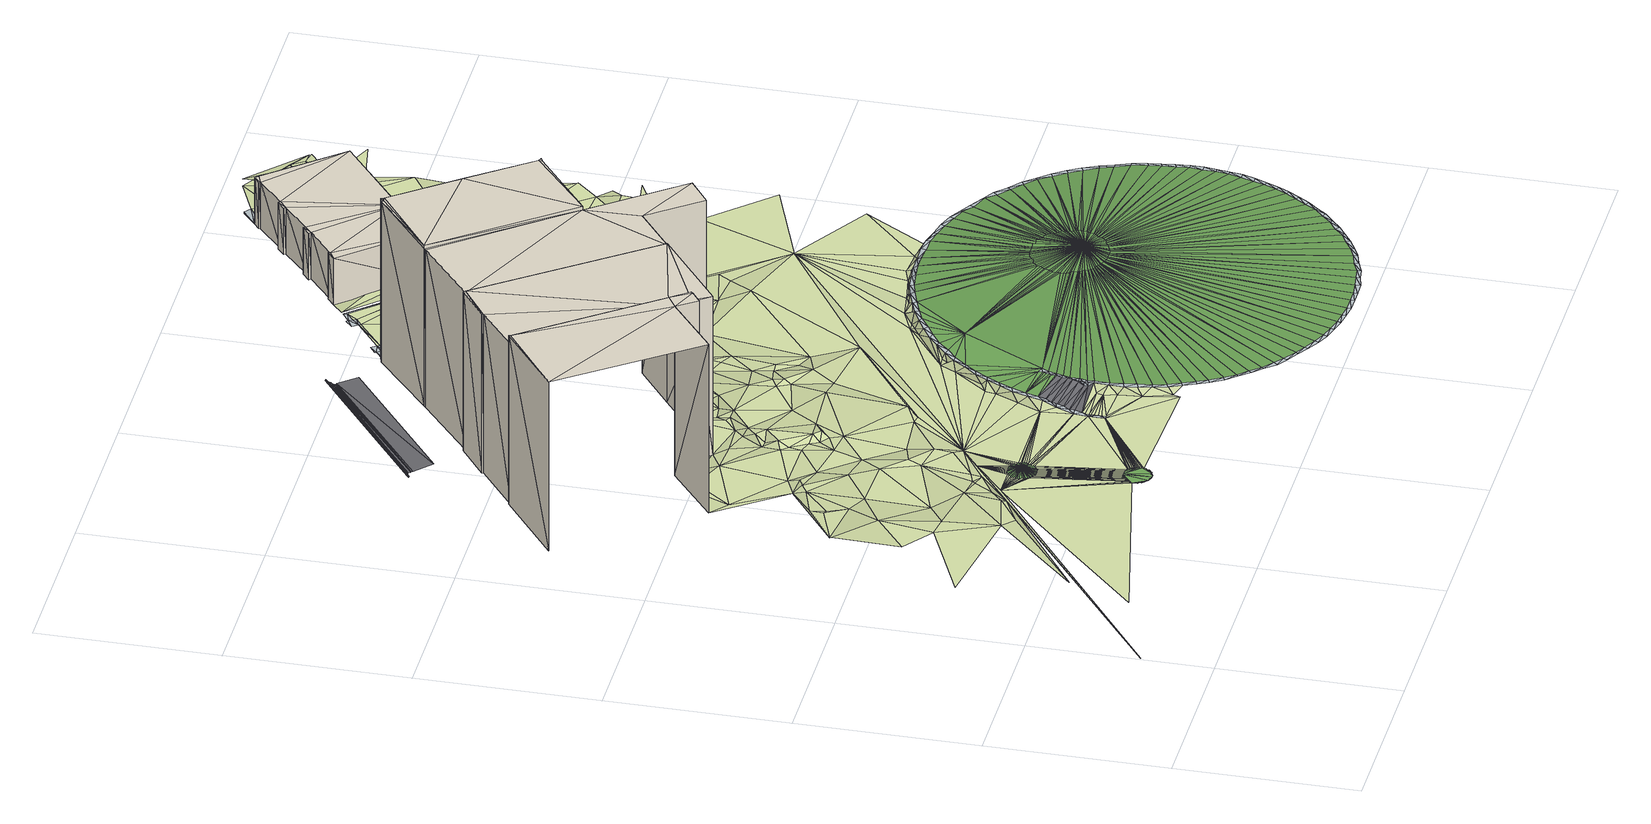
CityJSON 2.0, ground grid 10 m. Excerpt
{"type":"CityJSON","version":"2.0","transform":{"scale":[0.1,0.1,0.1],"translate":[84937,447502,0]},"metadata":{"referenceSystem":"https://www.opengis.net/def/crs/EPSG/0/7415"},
"CityObjects":{
"building1":{"type":"Building","attributes":{"bgt_status":"bestaand","hoek":"(1:-36.8)","identificatiebagpnd":"503100000026299","identificatiebagvbohoogstehuisnummer":"(1:503010000027112)","identificatiebagvbolaagstehuisnummer":"(1:503010000027111)","measuredHeight":10.16,"min-height-surface":0.02,"plaatsingspunt":"(1:84945.216447536.460)","plus_status":"geenWaarde","relatievehoogteligging":"0","tekst":"(1:33-35)"},"geometry":[{"type":"MultiSurface","lod":"1","boundaries":[[[0,1,2]],[[0,3,4]],[[1,0,4]],[[5,1,4]],[[4,3,6]],[[7,4,6]],[[6,3,8]],[[9,10,0]],[[0,10,3]],[[11,9,2]],[[2,9,0]],[[12,11,1]],[[1,11,2]],[[13,14,5]],[[5,14,12]],[[5,12,1]],[[15,13,4]],[[4,13,5]],[[16,15,7]],[[7,15,4]],[[17,18,8]],[[8,18,6]],[[19,17,10]],[[10,17,3]],[[3,17,8]]]}]},
"building2":{"type":"Building","attributes":{"bgt_status":"bestaand","hoek":"(1:-36.8)","identificatiebagpnd":"503100000026298","identificatiebagvbolaagstehuisnummer":"(1:503010000060272)","measuredHeight":9.72,"min-height-surface":0.08,"plaatsingspunt":"(1:84949.097447541.631)","plus_status":"geenWaarde","relatievehoogteligging":"0","tekst":"(1:37)"},"geometry":[{"type":"MultiSurface","lod":"1","boundaries":[[[11,20,9]],[[20,11,21]],[[21,11,12]],[[20,22,9]],[[22,23,9]],[[9,23,10]],[[23,22,24]],[[22,25,24]],[[26,27,20]],[[20,27,22]],[[28,29,21]],[[21,29,26]],[[21,26,20]],[[14,28,12]],[[12,28,21]],[[30,19,23]],[[23,19,10]],[[31,30,24]],[[24,30,23]],[[32,31,25]],[[25,31,24]],[[33,32,27]],[[27,32,22]],[[22,32,25]]]}]},
"building3":{"type":"Building","attributes":{"bgt_status":"bestaand","hoek":"(1:-36.8)","identificatiebagpnd":"503100000004646","identificatiebagvbolaagstehuisnummer":"(1:503010000027115)","measuredHeight":9.56,"min-height-surface":0.07,"plaatsingspunt":"(1:84953.045447544.630)","plus_status":"geenWaarde","relatievehoogteligging":"0","tekst":"(1:39)"},"geometry":[{"type":"MultiSurface","lod":"1","boundaries":[[[34,35,36]],[[36,35,37]],[[35,34,26]],[[34,27,26]],[[34,38,27]],[[34,39,38]],[[40,41,36]],[[36,41,34]],[[42,40,37]],[[37,40,36]],[[43,42,35]],[[35,42,37]],[[29,43,26]],[[26,43,35]],[[44,33,38]],[[38,33,27]],[[45,44,39]],[[39,44,38]]]}]},
"building4":{"type":"Building","attributes":{"bgt_status":"bestaand","hoek":"(1:-36.8)","identificatiebagpnd":"503100000004644","identificatiebagvbolaagstehuisnummer":"(1:503010000027117)","measuredHeight":9.85,"min-height-surface":0.08,"plaatsingspunt":"(1:84957.402447548.205)","plus_status":"geenWaarde","relatievehoogteligging":"0","tekst":"(1:45)"},"geometry":[{"type":"MultiSurface","lod":"1","boundaries":[[[46,47,48]],[[46,49,50]],[[47,46,50]],[[50,49,51]],[[51,49,52]],[[53,51,54]],[[54,51,52]],[[55,54,56]],[[56,54,52]],[[57,58,46]],[[46,58,49]],[[59,57,48]],[[48,57,46]],[[60,59,47]],[[47,59,48]],[[41,60,34]],[[34,60,50]],[[50,60,47]],[[39,34,51]],[[51,34,50]],[[61,45,53]],[[53,45,39]],[[53,39,51]],[[62,61,54]],[[54,61,53]],[[63,62,55]],[[55,62,54]],[[64,63,56]],[[56,63,55]],[[65,64,52]],[[52,64,56]],[[58,65,49]],[[49,65,52]]]}]},
"object1":{"type":"GenericCityObject","attributes":{"bgt_status":"bestaand","bgt_type":"muur","plus_status":"geenWaarde","plus_type":"waardeOnbekend","relatievehoogteligging":"0"},"geometry":[{"type":"MultiSurface","lod":"1","boundaries":[[[66,67,68]],[[67,69,68]],[[69,70,65]],[[69,67,70]],[[65,70,64]],[[70,67,71]],[[70,71,72]]]}]},
"object2":{"type":"GenericCityObject","attributes":{"bgt_status":"bestaand","bgt_type":"muur","plus_status":"geenWaarde","plus_type":"waardeOnbekend","relatievehoogteligging":"0"},"geometry":[{"type":"MultiSurface","lod":"1","boundaries":[[[73,74,75]],[[76,77,74]],[[78,79,77]],[[80,81,82]],[[83,84,85]],[[86,87,88]],[[89,90,91]],[[90,92,93]],[[92,94,95]],[[94,96,97]],[[96,98,99]],[[98,100,101]],[[100,102,103]],[[102,104,105]],[[104,106,107]],[[106,108,109]],[[108,110,111]],[[110,112,113]],[[112,114,115]],[[114,116,117]],[[116,118,119]],[[118,120,121]],[[120,122,123]],[[122,124,125]],[[124,126,127]],[[126,128,129]],[[128,130,131]],[[130,132,133]],[[132,134,135]],[[134,136,135]],[[136,137,138]],[[137,139,140]],[[139,141,142]],[[141,143,144]],[[143,145,146]],[[145,147,148]],[[147,149,150]],[[149,151,152]],[[151,153,154]],[[153,155,156]],[[155,157,158]],[[157,159,160]],[[159,161,162]],[[161,163,164]],[[163,165,166]],[[165,167,168]],[[167,169,170]],[[169,171,172]],[[171,173,174]],[[173,175,176]],[[175,177,178]],[[177,179,180]],[[179,181,182]],[[181,183,184]],[[183,185,186]],[[185,187,188]],[[187,189,190]],[[189,191,192]],[[191,193,194]],[[193,195,196]],[[195,197,198]],[[197,199,200]],[[199,201,202]],[[201,203,204]],[[203,205,206]],[[205,207,208]],[[207,209,210]],[[209,211,212]],[[211,213,214]],[[213,215,216]],[[215,217,218]],[[217,219,220]],[[219,221,222]],[[221,223,224]],[[223,225,226]],[[225,227,228]],[[227,229,230]],[[224,223,226]],[[229,231,232]],[[231,233,234]],[[235,236,79]],[[233,237,238]],[[237,239,240]],[[239,241,242]],[[241,243,244]],[[240,239,245]],[[81,246,247]],[[243,248,249]],[[242,241,250]],[[248,251,252]],[[253,241,244]],[[244,243,254]],[[255,256,257]],[[254,243,249]],[[255,257,258]],[[249,248,259]],[[259,248,260]],[[260,248,261]],[[262,88,87]],[[261,248,263]],[[264,265,266]],[[263,248,252]],[[251,267,268]],[[86,269,270]],[[252,251,268]],[[271,89,272]],[[250,241,253]],[[245,239,242]],[[238,237,240]],[[234,233,238]],[[232,231,234]],[[230,229,232]],[[228,227,230]],[[226,225,228]],[[222,221,224]],[[220,219,222]],[[218,217,220]],[[216,215,218]],[[214,213,216]],[[212,211,214]],[[210,209,212]],[[208,207,210]],[[206,205,208]],[[204,203,206]],[[202,201,204]],[[273,199,202]],[[200,199,273]],[[198,197,200]],[[196,195,198]],[[194,193,196]],[[192,191,194]],[[190,189,192]],[[188,187,190]],[[186,185,188]],[[184,183,186]],[[182,181,184]],[[180,179,182]],[[178,177,180]],[[176,175,178]],[[174,173,176]],[[172,171,174]],[[170,169,172]],[[168,167,170]],[[166,165,168]],[[164,163,166]],[[162,161,164]],[[160,159,162]],[[158,157,160]],[[156,155,158]],[[154,153,156]],[[152,151,154]],[[150,149,152]],[[148,147,150]],[[146,145,148]],[[144,143,146]],[[142,141,144]],[[140,139,142]],[[138,137,140]],[[135,136,138]],[[133,132,135]],[[131,130,133]],[[129,128,131]],[[127,126,129]],[[125,124,127]],[[123,122,125]],[[121,120,123]],[[119,118,121]],[[117,116,119]],[[115,114,117]],[[113,112,115]],[[111,110,113]],[[109,108,111]],[[107,106,109]],[[105,104,107]],[[103,102,105]],[[101,100,103]],[[99,98,101]],[[97,96,99]],[[95,94,97]],[[93,92,95]],[[91,90,93]],[[272,89,91]],[[274,271,272]],[[275,276,274]],[[270,277,275]],[[276,271,274]],[[277,276,275]],[[270,269,277]],[[87,265,262]],[[269,86,88]],[[278,279,266]],[[265,264,262]],[[266,279,264]],[[278,280,281]],[[278,281,279]],[[280,257,256]],[[281,280,256]],[[247,246,258]],[[258,246,255]],[[247,82,81]],[[85,80,82]],[[84,80,85]],[[236,282,83]],[[84,83,283]],[[283,83,282]],[[282,236,235]],[[235,79,284]],[[284,79,78]],[[78,77,285]],[[285,77,286]],[[286,77,76]],[[76,74,287]],[[287,74,288]],[[288,74,73]],[[73,75,289]],[[290,240,245]],[[291,290,242]],[[242,290,245]],[[292,291,250]],[[250,291,242]],[[293,292,253]],[[253,292,250]],[[294,293,244]],[[244,293,253]],[[295,294,254]],[[254,294,244]],[[249,295,254]],[[296,81,80]],[[297,296,84]],[[84,296,80]],[[298,297,283]],[[283,297,84]],[[282,298,283]]]}]},
"object3":{"type":"GenericCityObject","attributes":{"bgt_status":"bestaand","bgt_type":"muur","plus_status":"geenWaarde","plus_type":"waardeOnbekend","relatievehoogteligging":"0"},"geometry":[{"type":"MultiSurface","lod":"1","boundaries":[[[299,300,301]],[[299,301,302]],[[303,300,304]],[[305,306,307]],[[308,309,306]],[[305,310,308]],[[305,311,310]],[[312,305,307]],[[308,306,305]],[[313,314,312]],[[315,313,312]],[[307,315,312]],[[307,316,315]],[[301,316,307]],[[301,317,316]],[[301,300,317]],[[317,300,303]]]}]},
"building5":{"type":"Building","attributes":{"bgt_status":"bestaand","identificatiebagpnd":"503100000022785","measuredHeight":2.88,"min-height-surface":0.26,"plus_status":"geenWaarde","relatievehoogteligging":"0"},"geometry":[{"type":"MultiSurface","lod":"1","boundaries":[[[318,319,320]],[[318,320,321]],[[319,322,320]],[[323,324,318]],[[318,324,319]],[[325,326,320]],[[320,326,321]],[[327,325,322]],[[322,325,320]]]}]},
"building6":{"type":"Building","attributes":{"bgt_status":"bestaand","hoek":"(1:-40.2)","identificatiebagpnd":"503100000022784","identificatiebagvbohoogstehuisnummer":"(1:503010000027120)","identificatiebagvbolaagstehuisnummer":"(1:503010000027118)","measuredHeight":2.86,"min-height-surface":0.12,"plaatsingspunt":"(1:84963.917447554.114)","plus_status":"geenWaarde","relatievehoogteligging":"0","tekst":"(1:51-55)"},"geometry":[{"type":"MultiSurface","lod":"1","boundaries":[[[328,329,330]],[[331,332,333]],[[322,331,333]],[[319,331,322]],[[334,319,335]],[[319,336,331]],[[319,334,336]],[[336,337,338]],[[336,334,337]],[[319,329,328]],[[330,329,339]],[[335,340,341]],[[335,328,340]],[[335,319,328]],[[330,339,342]],[[343,330,342]],[[344,345,329]],[[329,345,339]],[[324,344,319]],[[319,344,329]],[[346,327,333]],[[333,327,322]],[[347,346,332]],[[332,346,333]],[[348,347,331]],[[331,347,332]],[[349,348,336]],[[336,348,331]],[[350,349,338]],[[338,349,336]],[[351,350,337]],[[337,350,338]],[[352,351,334]],[[334,351,337]],[[353,352,335]],[[335,352,334]],[[354,353,341]],[[341,353,335]],[[355,354,340]],[[340,354,341]],[[356,355,328]],[[328,355,340]],[[357,356,330]],[[330,356,328]],[[358,357,343]],[[343,357,330]],[[359,358,342]],[[342,358,343]],[[345,359,339]],[[339,359,342]]]}]},
"building7":{"type":"Building","attributes":{"bgt_status":"bestaand","identificatiebagpnd":"503100000022861","measuredHeight":2.9,"min-height-surface":0.24,"plus_status":"geenWaarde","relatievehoogteligging":"0"},"geometry":[{"type":"MultiSurface","lod":"1","boundaries":[[[360,361,321]],[[361,318,321]],[[362,363,360]],[[360,363,361]],[[326,362,321]],[[321,362,360]],[[363,323,361]],[[361,323,318]]]}]},
"object4":{"type":"GenericCityObject","attributes":{"bgt_status":"bestaand","bgt_type":"muur","plus_status":"geenWaarde","plus_type":"waardeOnbekend","relatievehoogteligging":"0"},"geometry":[{"type":"MultiSurface","lod":"1","boundaries":[[[345,364,359]],[[364,365,359]],[[366,359,365]]]}]},
"landuse1":{"type":"LandUse","attributes":{"bgt_fysiekvoorkomen":"erf","bgt_status":"bestaand","onbegroeidterreindeeloptalud":"0","plus_fysiekvoorkomen":"waardeOnbekend","plus_status":"geenWaarde","relatievehoogteligging":"0"},"geometry":[{"type":"MultiSurface","lod":"1","boundaries":[[[367,368,369]],[[369,370,371]],[[372,373,374]],[[374,371,370]],[[375,376,377]],[[375,377,367]],[[378,367,369]],[[376,375,379]],[[375,367,378]],[[380,379,375]],[[371,381,369]],[[382,375,378]],[[369,383,378]],[[384,385,379]],[[380,384,379]],[[371,374,381]],[[381,383,369]],[[378,383,382]],[[382,386,375]],[[386,380,375]],[[385,387,379]],[[384,388,385]],[[380,388,384]],[[389,381,374]],[[385,388,390]],[[390,388,380]],[[383,381,389]],[[380,386,390]],[[391,16,387]],[[392,16,391]],[[385,390,387]],[[374,393,389]],[[389,394,383]],[[382,395,386]],[[396,382,383]],[[394,397,383]],[[390,386,398]],[[389,393,394]],[[399,392,391]],[[400,391,387]],[[387,390,401]],[[15,16,392]],[[397,394,393]],[[402,387,401]],[[398,401,390]],[[383,397,396]],[[396,395,382]],[[386,395,398]],[[397,393,403]],[[402,400,387]],[[374,373,393]],[[391,404,399]],[[400,404,391]],[[405,402,401]],[[396,397,403]],[[405,401,398]],[[15,392,399]],[[402,405,400]],[[393,373,403]],[[395,406,398]],[[406,405,398]],[[15,399,13]],[[407,396,403]],[[408,395,396]],[[404,13,399]],[[409,400,405]],[[408,406,395]],[[373,407,403]],[[410,404,400]],[[396,411,408]],[[411,396,407]],[[406,412,405]],[[408,413,406]],[[409,410,400]],[[28,13,404]],[[411,413,408]],[[412,409,405]],[[411,407,373]],[[14,13,28]],[[414,28,404]],[[410,415,404]],[[404,415,414]],[[413,416,406]],[[406,416,412]],[[409,417,410]],[[418,409,412]],[[409,418,417]],[[417,419,410]],[[419,415,410]],[[412,420,418]],[[373,421,411]],[[422,419,417]],[[418,422,417]],[[419,423,415]],[[421,413,411]],[[424,420,412]],[[416,424,412]],[[422,418,420]],[[415,425,414]],[[426,28,414]],[[423,427,415]],[[419,428,423]],[[428,419,422]],[[429,422,420]],[[424,429,420]],[[421,416,413]],[[415,427,425]],[[423,428,427]],[[425,426,414]],[[429,430,422]],[[416,430,424]],[[424,430,429]],[[373,431,421]],[[422,430,428]],[[427,428,432]],[[432,425,427]],[[426,433,28]],[[432,426,425]],[[433,434,28]],[[435,416,421]],[[432,428,436]],[[430,436,428]],[[426,432,437]],[[438,430,416]],[[426,439,433]],[[439,426,437]],[[29,28,434]],[[431,435,421]],[[432,440,437]],[[436,440,432]],[[435,438,416]],[[433,439,441]],[[439,437,441]],[[437,440,441]],[[438,436,430]],[[442,433,441]],[[440,442,441]],[[433,443,434]],[[373,444,431]],[[433,442,443]],[[436,445,440]],[[440,446,442]],[[443,29,434]],[[435,447,438]],[[436,438,448]],[[442,449,443]],[[446,449,442]],[[440,450,446]],[[445,450,440]],[[436,448,445]],[[431,444,435]],[[29,443,451]],[[449,452,443]],[[446,452,449]],[[447,448,438]],[[451,443,452]],[[446,453,452]],[[446,450,453]],[[448,454,445]],[[452,455,451]],[[445,456,450]],[[29,451,457]],[[445,454,456]],[[455,452,453]],[[435,444,447]],[[447,458,448]],[[448,458,454]],[[451,455,457]],[[450,456,459]],[[454,460,456]],[[29,457,43]],[[453,450,461]],[[461,455,453]],[[454,458,460]],[[450,459,461]],[[455,461,457]],[[456,460,459]],[[462,460,458]],[[447,444,458]],[[460,463,459]],[[460,462,463]],[[459,464,461]],[[457,461,465]],[[465,43,457]],[[462,458,466]],[[463,467,459]],[[465,461,464]],[[459,467,464]],[[462,466,463]],[[444,466,458]],[[42,43,465]],[[466,467,463]],[[464,467,465]],[[467,42,465]],[[41,468,469]],[[470,444,373]],[[471,467,466]],[[41,40,468]],[[471,42,467]],[[41,469,472]],[[472,469,468]],[[40,42,471]],[[468,40,473]],[[472,468,473]],[[474,41,472]],[[473,40,475]],[[444,476,466]],[[477,40,471]],[[475,40,477]],[[473,475,477]],[[41,474,60]],[[466,476,471]],[[472,478,474]],[[479,472,473]],[[477,479,473]],[[480,477,471]],[[478,60,474]],[[472,479,478]],[[481,60,478]],[[481,478,479]],[[479,477,480]],[[481,59,60]],[[476,480,471]],[[482,481,479]],[[483,59,481]],[[470,476,444]],[[480,482,479]],[[481,482,483]],[[483,482,480]],[[476,484,480]],[[485,483,480]],[[484,485,480]],[[470,484,476]],[[470,483,485]],[[470,485,484]]]}]},
"landuse2":{"type":"LandUse","attributes":{"bgt_fysiekvoorkomen":"onverhard","bgt_status":"bestaand","onbegroeidterreindeeloptalud":"0","plus_fysiekvoorkomen":"waardeOnbekend","plus_status":"geenWaarde","relatievehoogteligging":"0"},"geometry":[{"type":"MultiSurface","lod":"1","boundaries":[[[486,487,372]],[[488,489,486]],[[487,373,372]],[[490,486,489]],[[486,490,491]],[[491,492,486]],[[492,493,486]],[[494,495,492]],[[486,496,497]],[[486,497,498]],[[486,499,496]],[[486,498,500]],[[499,486,501]],[[502,495,494]],[[486,500,503]],[[501,486,493]],[[486,503,504]],[[505,506,502]],[[486,504,507]],[[486,507,508]],[[509,506,505]],[[510,486,508]],[[511,486,510]],[[512,513,509]],[[493,492,495]],[[486,511,514]],[[514,515,486]],[[506,495,502]],[[516,517,512]],[[515,518,486]],[[519,517,516]],[[520,521,519]],[[509,513,506]],[[512,522,513]],[[522,512,517]],[[523,520,524]],[[487,486,518]],[[517,519,521]],[[524,525,526]],[[521,520,523]],[[525,527,528]],[[523,524,526]],[[527,529,530]],[[526,525,528]],[[529,531,532]],[[533,528,527]],[[531,534,535]],[[533,527,530]],[[534,536,537]],[[530,529,532]],[[487,518,538]],[[535,532,531]],[[538,539,487]],[[537,535,534]],[[539,540,487]],[[540,541,487]],[[541,542,487]],[[542,543,487]],[[543,544,487]],[[544,545,487]],[[545,546,487]],[[546,547,487]],[[547,373,487]],[[548,373,547]],[[549,373,548]],[[550,373,549]],[[551,373,550]],[[552,373,551]],[[536,553,251]],[[251,553,554]],[[555,251,556]],[[251,554,557]],[[251,557,558]],[[556,251,559]],[[251,558,560]],[[561,559,251]],[[560,562,251]],[[562,563,251]],[[561,251,563]],[[248,537,536]],[[248,564,537]],[[564,248,565]],[[248,566,565]],[[567,566,243]],[[568,567,243]],[[569,570,568]],[[570,569,571]],[[571,569,572]],[[572,569,573]],[[569,552,574]],[[573,569,574]],[[552,569,373]],[[251,248,536]],[[248,243,566]],[[555,575,251]],[[243,569,568]],[[373,569,576]],[[576,577,373]],[[251,578,267]],[[243,241,569]],[[268,267,579]],[[252,268,579]],[[263,252,579]],[[241,239,569]],[[263,579,261]],[[580,373,577]],[[261,579,260]],[[259,260,581]],[[259,581,249]],[[251,575,578]],[[569,239,237]],[[578,582,267]],[[569,237,576]],[[267,582,579]],[[581,260,579]],[[583,373,580]],[[575,584,578]],[[581,81,249]],[[237,233,576]],[[578,584,281]],[[584,279,281]],[[281,256,578]],[[264,279,584]],[[578,255,582]],[[578,256,255]],[[577,576,233]],[[582,246,579]],[[255,246,582]],[[579,246,581]],[[246,81,581]],[[577,233,231]],[[373,583,585]],[[229,577,231]],[[580,577,229]],[[229,586,580]],[[229,227,586]],[[583,580,586]],[[373,585,587]],[[586,227,583]],[[583,227,225]],[[223,583,225]],[[223,585,583]],[[223,588,585]],[[223,221,588]],[[588,589,585]],[[588,221,589]],[[589,219,585]],[[221,219,589]],[[585,219,217]],[[217,590,585]],[[470,373,587]],[[590,587,585]],[[217,215,590]],[[591,590,215]],[[591,587,590]],[[213,591,215]],[[592,587,591]],[[213,592,591]],[[211,592,213]],[[593,587,592]],[[593,592,211]],[[58,594,595]],[[596,593,211]],[[209,596,211]],[[58,57,594]],[[209,593,596]],[[593,209,597]],[[594,57,598]],[[593,597,599]],[[598,57,600]],[[58,595,313]],[[57,59,600]],[[597,209,207]],[[600,59,601]],[[595,594,314]],[[597,207,599]],[[599,207,602]],[[594,598,603]],[[470,587,593]],[[601,59,483]],[[602,207,205]],[[603,598,600]],[[601,603,600]],[[599,602,604]],[[313,595,314]],[[602,205,604]],[[593,599,470]],[[603,314,594]],[[603,601,483]],[[604,205,203]],[[203,201,604]],[[599,604,470]],[[604,201,605]],[[604,605,606]],[[605,201,199]],[[605,199,606]],[[311,314,603]],[[312,314,311]],[[604,606,470]],[[607,603,483]],[[606,199,608]],[[603,310,311]],[[312,311,305]],[[606,608,470]],[[199,197,608]],[[609,310,603]],[[608,197,195]],[[603,607,609]],[[483,610,607]],[[608,195,611]],[[310,309,308]],[[483,470,612]],[[195,193,611]],[[310,609,309]],[[483,612,610]],[[611,193,613]],[[608,614,470]],[[608,611,614]],[[607,610,609]],[[470,615,612]],[[610,612,616]]]}]},
"plantcover1":{"type":"PlantCover","attributes":{"begroeidterreindeeloptalud":"0","bgt_status":"bestaand","class":"groenvoorziening","plus_fysiekvoorkomen":"waardeOnbekend","plus_status":"geenWaarde","relatievehoogteligging":"0"},"geometry":[{"type":"MultiSurface","lod":"1","boundaries":[[[527,531,529]],[[527,561,531]],[[531,536,534]],[[531,561,536]],[[536,554,553]],[[536,561,554]],[[554,558,557]],[[554,561,558]],[[558,562,560]],[[558,561,562]],[[562,561,563]],[[527,559,561]],[[527,556,559]],[[527,617,556]],[[556,618,555]],[[556,617,618]],[[618,617,619]],[[619,617,620]],[[620,621,622]],[[620,617,621]],[[621,617,623]],[[623,617,624]],[[527,625,617]],[[617,626,627]],[[627,626,628]],[[617,625,626]],[[527,525,625]],[[625,629,630]],[[630,629,631]],[[631,629,632]],[[625,525,629]],[[629,633,634]],[[629,635,633]],[[633,635,636]],[[629,637,635]],[[629,638,637]],[[637,638,639]],[[629,489,638]],[[638,489,640]],[[629,525,489]],[[489,491,490]],[[489,525,491]],[[491,509,492]],[[492,502,494]],[[492,505,502]],[[492,509,505]],[[491,525,509]],[[509,516,512]],[[509,525,516]],[[516,520,519]],[[516,525,520]],[[520,525,524]]]}]},
"plantcover2":{"type":"PlantCover","attributes":{"begroeidterreindeeloptalud":"0","bgt_status":"bestaand","class":"groenvoorziening","plus_fysiekvoorkomen":"waardeOnbekend","plus_status":"geenWaarde","relatievehoogteligging":"0"},"geometry":[{"type":"MultiSurface","lod":"1","boundaries":[[[641,542,541]],[[543,542,641]],[[544,543,641]],[[545,544,641]],[[546,545,641]],[[547,546,641]],[[548,547,641]],[[549,548,641]],[[641,513,522]],[[551,641,552]],[[552,641,574]],[[574,641,573]],[[573,641,572]],[[572,641,571]],[[571,641,570]],[[570,641,568]],[[568,641,567]],[[567,641,566]],[[566,641,565]],[[565,641,564]],[[564,641,537]],[[537,641,535]],[[535,641,532]],[[532,641,530]],[[530,641,533]],[[533,641,528]],[[528,641,526]],[[526,641,523]],[[523,641,521]],[[521,641,517]],[[517,641,522]],[[641,506,513]],[[641,495,506]],[[641,493,495]],[[641,501,493]],[[641,499,501]],[[641,496,499]],[[641,497,496]],[[641,498,497]],[[641,500,498]],[[641,503,500]],[[641,504,503]],[[641,507,504]],[[641,508,507]],[[641,510,508]],[[641,511,510]],[[641,514,511]],[[641,515,514]],[[641,518,515]],[[641,538,518]],[[641,539,538]],[[641,540,539]],[[641,541,540]],[[550,641,551]],[[550,549,641]]]}]},
"road1":{"type":"Road","attributes":{"bgt_status":"bestaand","function":"parkeervlak","plus_functiewegdeel":"waardeOnbekend","plus_fysiekvoorkomenwegdeel":"betonstraatstenen","plus_status":"geenWaarde","relatievehoogteligging":"0","surfacematerial":"openverharding","wegdeeloptalud":"0"},"geometry":[{"type":"MultiSurface","lod":"1","boundaries":[[[642,643,644]],[[643,645,644]],[[645,643,646]],[[647,648,649]],[[650,647,651]],[[652,650,653]],[[654,652,653]],[[654,653,655]],[[650,651,653]],[[648,656,657]],[[647,658,651]],[[647,649,658]],[[656,659,660]],[[648,661,649]],[[648,657,661]],[[656,660,657]],[[659,662,660]],[[659,646,663]],[[659,663,662]],[[646,643,663]]]}]},
"road2":{"type":"Road","attributes":{"bgt_status":"bestaand","function":"voetpad","plus_functiewegdeel":"waardeOnbekend","plus_fysiekvoorkomenwegdeel":"gebakkenklinkers","plus_status":"geenWaarde","relatievehoogteligging":"0","surfacematerial":"openverharding","wegdeeloptalud":"0"},"geometry":[{"type":"MultiSurface","lod":"1","boundaries":[[[284,78,240]],[[284,290,235]],[[235,291,282]],[[282,292,298]],[[298,293,297]],[[249,81,296]],[[297,294,296]],[[249,296,295]],[[295,296,294]],[[294,297,293]],[[293,298,292]],[[292,282,291]],[[291,235,290]],[[290,284,240]]]}]},
"landuse3":{"type":"LandUse","attributes":{"bgt_fysiekvoorkomen":"openverharding","bgt_status":"bestaand","onbegroeidterreindeeloptalud":"0","plus_fysiekvoorkomen":"waardeOnbekend","plus_status":"geenWaarde","relatievehoogteligging":"0"},"geometry":[{"type":"MultiSurface","lod":"1","boundaries":[[[316,317,303]],[[315,316,303]],[[304,313,303]],[[303,313,315]],[[664,58,313]],[[67,66,300]],[[665,58,666]],[[65,68,69]],[[66,304,300]],[[65,665,68]],[[68,665,66]],[[304,66,664]],[[664,66,665]],[[664,665,666]],[[65,58,665]],[[304,664,313]],[[666,58,664]]]}]},
"plantcover3":{"type":"PlantCover","attributes":{"begroeidterreindeeloptalud":"0","bgt_status":"bestaand","class":"groenvoorziening","plus_fysiekvoorkomen":"gras-enkruidachtigen","plus_status":"geenWaarde","relatievehoogteligging":"0"},"geometry":[{"type":"MultiSurface","lod":"1","boundaries":[[[667,160,162]],[[668,146,148]],[[669,138,140]],[[670,129,131]],[[671,121,123]],[[672,113,115]],[[673,105,107]],[[674,97,99]],[[675,272,91]],[[676,677,678]],[[679,680,210]],[[73,289,238]],[[288,73,238]],[[287,288,238]],[[76,287,238]],[[286,76,238]],[[285,286,240]],[[78,285,240]],[[286,238,240]],[[289,75,230]],[[289,234,238]],[[289,232,234]],[[289,230,232]],[[75,228,230]],[[75,226,228]],[[75,676,226]],[[226,676,224]],[[75,681,676]],[[676,682,683]],[[684,685,198]],[[218,676,216]],[[216,676,214]],[[214,676,212]],[[212,676,210]],[[210,680,208]],[[208,686,206]],[[206,687,204]],[[204,688,202]],[[202,689,273]],[[273,690,200]],[[200,684,198]],[[691,687,206]],[[692,684,200]],[[693,82,247]],[[690,692,200]],[[694,236,83]],[[695,690,273]],[[696,689,202]],[[220,676,218]],[[697,74,77]],[[273,689,695]],[[75,74,698]],[[79,697,77]],[[79,236,699]],[[85,694,83]],[[696,202,688]],[[204,687,688]],[[85,82,693]],[[258,700,247]],[[701,257,280]],[[206,686,691]],[[258,257,701]],[[680,702,208]],[[686,208,702]],[[278,703,280]],[[278,266,704]],[[265,704,266]],[[705,87,86]],[[210,676,679]],[[265,87,706]],[[270,705,86]],[[678,679,676]],[[275,707,270]],[[708,274,272]],[[677,676,709]],[[275,274,708]],[[676,710,711]],[[711,709,676]],[[93,675,91]],[[712,95,97]],[[710,676,683]],[[93,95,712]],[[713,714,676]],[[682,676,714]],[[101,674,99]],[[715,103,105]],[[676,681,713]],[[101,103,715]],[[716,717,75]],[[681,75,717]],[[109,673,107]],[[718,111,113]],[[75,719,716]],[[109,111,718]],[[698,720,75]],[[719,75,720]],[[117,672,115]],[[117,119,721]],[[74,697,698]],[[119,121,721]],[[694,699,236]],[[697,79,699]],[[125,671,123]],[[125,127,722]],[[85,693,694]],[[127,129,722]],[[701,700,258]],[[693,247,700]],[[133,723,131]],[[133,135,723]],[[280,703,701]],[[135,138,669]],[[706,704,265]],[[703,278,704]],[[142,724,140]],[[142,144,725]],[[87,705,706]],[[144,146,725]],[[708,707,275]],[[705,270,707]],[[150,726,148]],[[727,152,154]],[[272,675,708]],[[150,152,726]],[[674,712,97]],[[675,93,712]],[[156,728,154]],[[156,158,729]],[[101,715,674]],[[158,160,729]],[[718,673,109]],[[715,105,673]],[[164,730,162]],[[113,672,718]],[[731,166,168]],[[117,721,672]],[[164,166,732]],[[722,671,125]],[[721,121,671]],[[170,733,168]],[[734,172,174]],[[129,670,722]],[[170,172,735]],[[670,131,723]],[[724,669,140]],[[723,135,669]],[[176,736,174]],[[142,725,724]],[[737,178,180]],[[146,668,725]],[[176,178,738]],[[727,726,152]],[[668,148,726]],[[728,727,154]],[[182,739,180]],[[156,729,728]],[[160,667,729]],[[182,184,740]],[[162,730,667]],[[164,732,730]],[[166,731,732]],[[168,741,731]],[[184,186,742]],[[168,733,741]],[[170,735,733]],[[172,743,735]],[[172,734,743]],[[186,188,744]],[[174,736,734]],[[176,745,736]],[[176,738,745]],[[178,737,738]],[[180,746,737]],[[188,190,747]],[[180,739,746]],[[182,748,739]],[[182,740,748]],[[184,749,740]],[[190,192,750]],[[184,742,749]],[[186,751,742]],[[186,744,751]],[[188,752,744]],[[192,194,753]],[[188,747,752]],[[190,754,747]],[[190,750,754]],[[192,755,750]],[[194,196,756]],[[192,753,755]],[[194,757,753]],[[194,756,757]],[[196,758,756]],[[196,198,759]],[[196,759,758]],[[198,685,759]],[[222,676,220]],[[222,224,676]]]}]},
"landuse4":{"type":"LandUse","attributes":{"bgt_fysiekvoorkomen":"erf","bgt_status":"bestaand","onbegroeidterreindeeloptalud":"0","plus_fysiekvoorkomen":"waardeOnbekend","plus_status":"geenWaarde","relatievehoogteligging":"0"},"geometry":[{"type":"MultiSurface","lod":"1","boundaries":[[[346,760,761]],[[760,762,761]],[[346,761,327]],[[760,763,762]],[[761,762,327]],[[762,325,327]],[[762,763,325]],[[763,764,325]],[[764,326,325]],[[763,326,764]],[[763,765,326]],[[763,766,765]],[[765,767,326]],[[765,766,767]],[[767,362,326]],[[766,768,767]],[[766,769,768]],[[768,362,767]],[[769,766,770]],[[324,771,772]],[[362,768,769]],[[324,323,771]],[[772,771,773]],[[769,770,774]],[[775,362,769]],[[324,772,776]],[[771,777,778]],[[773,771,778]],[[771,323,777]],[[775,769,774]],[[779,774,770]],[[772,773,776]],[[779,770,780]],[[363,362,775]],[[780,770,781]],[[782,778,777]],[[773,778,782]],[[770,783,781]],[[784,775,774]],[[323,785,777]],[[784,774,779]],[[786,777,785]],[[363,775,784]],[[786,782,777]],[[785,323,787]],[[784,779,780]],[[776,773,788]],[[788,773,782]],[[324,776,344]],[[363,787,323]],[[780,781,789]],[[790,785,787]],[[785,790,786]],[[788,782,786]],[[791,784,780]],[[780,789,792]],[[363,784,791]],[[787,363,793]],[[790,788,786]],[[780,792,791]],[[790,787,793]],[[794,789,781]],[[795,776,788]],[[364,345,796]],[[797,793,363]],[[798,791,792]],[[799,796,345]],[[788,790,800]],[[801,363,791]],[[344,776,795]],[[345,802,799]],[[800,790,793]],[[797,363,801]],[[788,803,795]],[[802,345,344]],[[796,799,804]],[[793,797,805]],[[806,364,796]],[[804,799,802]],[[803,788,807]],[[344,795,803]],[[807,788,800]],[[797,801,805]],[[808,796,804]],[[809,802,344]],[[804,802,810]],[[344,803,809]],[[793,811,800]],[[793,805,811]],[[802,809,810]],[[812,809,803]],[[806,796,808]],[[810,813,804]],[[809,814,810]],[[814,809,812]],[[803,807,812]],[[814,813,810]],[[813,815,804]],[[808,804,815]],[[814,812,816]],[[817,806,808]],[[813,814,818]],[[812,807,816]],[[819,815,813]],[[814,816,818]],[[813,818,819]],[[808,815,820]],[[820,817,808]],[[819,821,815]],[[822,817,820]],[[820,815,821]],[[819,818,823]],[[816,824,818]],[[819,823,821]],[[820,825,822]],[[823,818,826]],[[825,820,821]],[[823,825,821]]]}]},
"plantcover4":{"type":"PlantCover","attributes":{"begroeidterreindeeloptalud":"0","bgt_status":"bestaand","class":"groenvoorziening","plus_fysiekvoorkomen":"gras-enkruidachtigen","plus_status":"geenWaarde","relatievehoogteligging":"0"},"geometry":[{"type":"MultiSurface","lod":"1","boundaries":[[[827,685,684]],[[759,685,827]],[[758,759,827]],[[756,758,827]],[[757,756,827]],[[753,757,827]],[[755,753,827]],[[750,755,827]],[[754,750,827]],[[747,754,827]],[[752,747,827]],[[744,752,827]],[[751,744,827]],[[742,827,749]],[[749,827,740]],[[740,827,748]],[[748,827,739]],[[739,827,746]],[[746,827,737]],[[737,827,738]],[[738,827,745]],[[745,827,736]],[[736,827,734]],[[734,827,743]],[[743,827,735]],[[735,827,733]],[[733,827,741]],[[741,827,731]],[[731,827,732]],[[732,827,730]],[[730,827,667]],[[667,827,729]],[[729,827,728]],[[728,827,727]],[[727,827,726]],[[726,827,668]],[[668,827,725]],[[725,827,724]],[[724,827,669]],[[669,827,723]],[[723,827,670]],[[670,827,722]],[[722,827,671]],[[671,827,721]],[[721,827,672]],[[672,827,718]],[[827,715,673]],[[827,674,715]],[[827,712,674]],[[827,675,712]],[[827,708,675]],[[827,707,708]],[[827,705,707]],[[827,706,705]],[[827,704,706]],[[827,703,704]],[[827,701,703]],[[827,700,701]],[[827,693,700]],[[827,694,693]],[[827,699,694]],[[827,697,699]],[[827,698,697]],[[827,720,698]],[[827,719,720]],[[827,716,719]],[[827,717,716]],[[827,681,717]],[[827,713,681]],[[827,714,713]],[[827,682,714]],[[827,683,682]],[[827,710,683]],[[827,711,710]],[[827,709,711]],[[827,677,709]],[[827,678,677]],[[827,679,678]],[[827,680,679]],[[827,702,680]],[[827,686,702]],[[827,691,686]],[[827,687,691]],[[827,688,687]],[[827,696,688]],[[827,689,696]],[[827,695,689]],[[827,690,695]],[[827,692,690]],[[827,684,692]],[[718,827,673]],[[742,751,827]]]}]}
},
"vertices":[
[131,317,102],[138,306,102],[139,307,102],[77,388,102],[123,312,102],[131,301,102],[37,359,102],[91,287,102],[77,389,102],[131,317,97],[77,388,97],[139,307,97],[138,306,97],[131,301,0],[138,306,0],[123,312,0],[91,287,0],[77,389,0],[37,359,0],[77,388,0],
[190,331,97],[145,297,97],[122,422,97],[102,408,97],[102,409,97],[121,423,97],[190,331,96],[122,422,96],[145,297,1],[190,331,1],[102,408,1],[102,409,1],[121,423,1],[122,422,1],
[214,381,96],[215,350,96],[252,332,96],[237,321,96],[158,451,96],[159,452,96],[252,332,1],[214,381,1],[237,321,1],[215,350,1],[158,451,1],[159,452,1],
[253,413,98],[253,411,98],[255,412,98],[227,447,98],[214,381,98],[159,452,98],[200,482,98],[196,483,98],[197,482,98],[199,484,98],[199,483,98],[253,413,1],[227,447,1],[255,412,1],[253,411,1],[196,483,1],[197,482,1],[199,484,1],[199,483,1],[200,482,1],
[210,487,2],[209,488,2],[206,484,2],[205,485,2],[203,487,2],[207,491,2],[203,488,2],
[255,148,5],[256,145,5],[258,149,5],[254,144,5],[255,141,5],[253,140,5],[254,137,5],[250,123,5],[250,120,5],[252,120,5],[253,128,5],[250,125,5],[252,124,5],[270,56,5],[266,63,5],[264,62,5],[288,32,5],[294,28,5],[295,30,5],[301,24,5],[302,25,5],[307,20,5],[308,22,5],[314,16,5],[315,18,5],[321,13,5],[322,15,5],[328,11,5],[329,13,5],[335,9,5],[336,11,5],[343,8,5],[343,10,5],[350,7,5],[350,9,5],[358,7,5],[358,9,5],[365,7,5],[365,9,5],[373,7,5],[373,10,5],[380,9,5],[380,11,5],[387,10,5],[387,12,5],[394,13,5],[393,15,5],[401,15,5],[400,17,5],[407,18,5],[407,20,5],[414,22,5],[413,24,5],[420,26,5],[419,27,5],[426,30,5],[424,32,5],[431,35,5],[430,36,5],[437,40,5],[435,41,5],[441,45,5],[440,46,5],[446,51,5],[450,57,5],[444,52,5],[454,63,5],[448,58,5],[457,69,5],[452,64,5],[460,76,5],[455,70,5],[463,83,5],[458,77,5],[465,90,5],[460,83,5],[466,97,5],[462,90,5],[467,104,5],[464,97,5],[468,111,5],[465,104,5],[468,118,5],[465,111,5],[467,126,5],[466,118,5],[466,133,5],[465,125,5],[465,140,5],[464,132,5],[463,148,5],[463,139,5],[460,156,5],[461,148,5],[457,164,5],[458,156,5],[453,172,5],[455,163,5],[449,179,5],[451,171,5],[444,186,5],[447,178,5],[438,193,5],[442,185,5],[433,199,5],[437,192,5],[426,205,5],[431,198,5],[420,211,5],[425,203,5],[413,215,5],[418,209,5],[405,220,5],[412,214,6],[398,224,5],[404,218,5],[390,227,6],[397,222,6],[382,230,6],[389,225,6],[373,232,6],[381,228,6],[365,234,6],[373,230,6],[357,235,6],[365,232,6],[348,235,5],[356,232,6],[339,235,5],[340,233,6],[331,234,5],[331,232,6],[322,233,5],[323,231,5],[314,231,5],[315,229,6],[306,228,5],[307,226,5],[298,225,5],[299,223,5],[290,221,5],[292,220,5],[283,217,5],[285,215,5],[275,212,5],[278,211,5],[269,207,5],[271,206,5],[262,201,5],[265,200,5],[256,195,5],[259,195,5],[251,188,5],[253,188,5],[245,181,5],[248,182,5],[241,174,5],[244,175,5],[237,166,5],[240,168,5],[233,159,5],[236,160,5],[252,134,5],[253,133,5],[230,150,5],[233,152,5],[228,142,5],[231,145,5],[226,134,3],[229,138,4],[225,125,1],[227,128,2],[230,141,5],[250,112,5],[252,112,5],[224,117,1],[227,121,1],[228,135,4],[224,108,1],[226,112,1],[228,131,3],[227,125,2],[250,104,5],[251,97,5],[254,98,5],[253,105,5],[226,119,1],[226,117,1],[226,116,1],[261,68,5],[226,114,1],[258,75,5],[263,69,5],[260,76,5],[226,108,1],[226,110,1],[268,55,5],[274,50,5],[283,38,5],[290,34,5],[348,233,6],[284,39,5],[279,45,5],[278,43,5],[273,49,5],[257,83,5],[255,82,5],[255,90,5],[253,90,5],[251,131,5],[251,128,5],[252,137,5],[253,141,5],[253,143,5],[254,146,5],[255,147,5],[255,150,5],[230,141,4],[229,138,3],[228,135,2],[228,131,2],[227,128,1],[227,125,1],[250,123,3],[250,125,3],[251,128,4],
[225,505,2],[227,502,2],[230,508,2],[229,509,2],[232,504,2],[228,501,2],[297,440,4],[329,404,4],[236,512,2],[299,437,4],[328,404,4],[298,436,4],[296,439,4],[268,474,3],[265,475,3],[267,473,3],[265,476,3],[236,510,2],[231,506,2],
[338,456,29],[303,498,29],[281,477,29],[315,438,29],[280,479,29],[338,456,2],[303,498,1],[281,477,3],[315,438,2],[280,479,1],
[293,558,29],[349,534,29],[309,572,29],[250,522,29],[250,523,29],[245,519,29],[272,540,29],[288,554,29],[267,536,29],[271,541,29],[266,537,29],[315,574,29],[292,559,29],[287,555,29],[313,576,29],[309,573,29],[349,534,1],[315,574,1],[245,519,1],[250,523,1],[250,522,1],[267,536,1],[266,537,1],[271,541,1],[272,540,1],[288,554,1],[287,555,1],[292,559,1],[293,558,1],[309,572,1],[309,573,1],[313,576,1],
[332,418,29],[353,439,29],[332,418,2],[353,439,2],
[322,580,4],[320,583,3],[320,583,2],
[93,169,3],[42,146,4],[109,137,2],[64,91,1],[117,131,1],[0,39,1],[177,172,1],[131,139,3],[97,199,4],[77,219,3],[76,182,3],[103,167,4],[81,221,0],[109,217,1],[131,142,3],[118,176,2],[134,162,3],[101,229,2],[101,236,2],[119,211,2],[119,249,0],[104,228,1],[141,149,1],[119,242,2],[98,278,2],[106,297,2],[153,157,2],[146,159,2],[149,210,2],[157,190,2],[149,161,1],[138,224,3],[114,299,2],[129,254,1],[123,245,3],[128,247,3],[154,163,2],[134,291,2],[140,241,1],[157,221,1],[173,177,2],[158,197,4],[158,253,2],[156,264,2],[174,187,2],[163,237,1],[172,201,1],[151,290,2],[158,274,1],[176,235,2],[159,260,2],[165,251,2],[160,266,5],[169,246,1],[199,203,1],[170,250,5],[161,273,2],[173,242,2],[166,286,1],[171,291,1],[165,279,4],[169,274,5],[174,246,5],[183,251,3],[204,202,1],[170,284,4],[174,315,2],[174,318,3],[210,209,3],[193,266,3],[181,296,2],[211,252,5],[176,297,3],[185,295,4],[181,303,1],[190,304,1],[195,317,1],[264,246,1],[214,279,3],[199,306,3],[225,251,2],[218,272,3],[197,310,1],[211,293,4],[200,330,2],[204,319,4],[211,318,2],[219,276,5],[205,329,2],[219,282,4],[210,346,2],[233,264,4],[228,295,2],[230,284,2],[224,316,1],[240,273,1],[235,284,3],[231,312,3],[232,318,3],[249,269,1],[238,308,3],[226,367,2],[219,378,3],[344,299,2],[256,326,3],[239,396,2],[250,344,3],[243,402,3],[253,337,3],[302,312,3],[258,336,3],[248,405,2],[276,354,2],[291,327,2],[255,408,3],[291,358,3],[296,360,2],[311,325,2],[314,332,3],
[144,145,1],[163,162,2],[52,57,1],[166,81,1],[166,82,1],[167,82,1],[167,83,1],[159,133,1],[167,84,1],[160,133,1],[158,136,1],[158,137,1],[157,138,1],[158,135,1],[157,139,1],[159,134,1],[168,84,1],[157,140,1],[158,140,1],[168,85,1],[161,132,1],[158,141,1],[158,142,1],[169,85,1],[158,143,1],[159,143,1],[169,86,1],[162,132,1],[159,144,1],[160,144,1],[170,86,1],[163,131,1],[160,145,1],[170,87,1],[171,87,1],[164,131,1],[162,131,1],[165,131,1],[172,87,1],[173,87,1],[166,131,1],[174,87,1],[167,131,1],[175,87,1],[168,132,1],[176,87,1],[169,132,1],[168,131,1],[177,87,1],[170,133,1],[178,86,1],[171,133,1],[161,145,1],[162,146,1],[163,146,1],[164,146,1],[165,146,1],[166,146,1],[167,146,1],[168,146,1],[168,145,1],[169,145,1],[170,145,1],[170,144,1],[171,144,1],[171,143,1],[172,142,1],[179,86,1],[179,85,1],[181,78,1],[181,79,1],[180,85,1],[180,84,1],[181,80,1],[180,83,1],[181,81,1],[181,83,1],[181,82,1],[171,134,1],[171,135,1],[172,135,1],[172,136,1],[172,137,1],[223,142,1],[173,138,1],[173,139,1],[173,140,1],[172,140,1],[172,141,1],[253,75,1],[229,155,1],[235,168,1],[249,94,1],[246,114,1],[236,174,1],[247,118,1],[248,107,1],[251,193,1],[254,79,1],[256,202,1],[241,177,2],[287,225,1],[258,199,2],[260,202,2],[281,219,2],[286,222,2],[291,225,1],[301,231,1],[243,427,3],[231,445,3],[300,227,2],[310,231,2],[253,415,2],[314,233,2],[255,412,3],[258,408,2],[318,233,2],[282,422,2],[331,236,2],[340,236,3],[340,239,2],[323,395,2],[355,238,2],[326,402,4],[334,395,4],[368,236,2],[366,353,2],[379,232,2],[390,271,2],[398,319,2],[372,357,4],
[177,73,1],[181,77,1],[180,76,1],[180,75,1],[179,74,1],[179,75,1],[178,74,1],[178,73,1],[174,72,1],[175,72,1],[176,73,1],[175,73,1],[170,73,1],[173,72,1],[172,73,1],[171,73,1],[168,75,1],[169,74,1],[167,76,1],[168,76,1],[167,77,1],[166,79,1],[166,78,1],[166,80,1],
[168,140,2],
[179,491,1],[172,501,0],[105,435,1],[97,444,0],[97,445,0],[93,446,0],[94,446,0],[171,505,1],[92,446,0],[172,506,1],[92,445,0],[172,507,1],[91,445,0],[173,507,1],[95,446,0],[171,504,0],[171,506,1],[96,445,0],[171,503,0],[171,504,1],[171,502,0],[171,501,0],
[237,455,3],[219,457,3],[228,449,3],
[378,147,13],[374,141,13],[370,139,13],[367,138,13],[365,137,13],[362,137,13],[359,137,13],[356,137,13],[354,138,13],[283,195,5],[343,168,12],[344,169,12],[344,171,12],[345,172,12],[340,158,12],[340,162,12],[341,163,12],[359,178,11],[361,178,11],[347,174,12],[350,175,12],[351,176,12],[354,177,12],[356,178,12],[349,174,12],[358,178,11],[344,146,13],[343,147,13],[355,177,12],[352,177,12],[342,149,13],[341,151,13],[342,148,13],[344,144,13],[345,143,13],[346,173,12],[346,142,13],[347,141,13],[350,140,13],[349,141,13],[351,139,13],[352,139,13],[342,167,12],[341,164,12],[342,166,12],[355,138,13],[340,159,12],[340,160,12],[358,137,13],[340,155,12],[340,156,12],[361,137,13],[340,153,13],[341,152,13],[363,137,13],[366,138,13],[369,139,13],[371,140,13],[372,141,13],[375,142,13],[376,143,13],[377,144,13],[377,146,13],[379,148,13],[380,151,13],[380,149,13],[381,153,13],[381,158,13],[381,155,13],[381,159,13],[380,163,12],[381,162,12],[380,166,12],[378,168,12],[380,152,13],[377,171,12],[381,156,13],[375,173,12],[381,160,12],[380,164,12],[372,174,12],[379,167,12],[377,169,12],[370,176,12],[376,172,12],[374,174,12],[367,177,12],[371,175,12],[369,177,12],[365,178,12],[366,177,11],[363,178,11],[362,178,11],
[237,513,2],[259,503,3],[277,481,4],[291,451,4],[300,450,4],[318,430,4],[329,405,4],[326,423,4],[331,416,4],[334,416,4],[337,397,4],[309,493,4],[310,496,4],[322,491,3],[350,405,5],[344,425,4],[325,515,4],[327,474,5],[325,481,5],[356,401,3],[361,397,3],[370,380,5],[337,483,5],[375,360,5],[357,411,3],[341,463,5],[342,477,4],[344,459,6],[344,487,3],[371,386,7],[350,469,5],[374,410,3],[372,396,7],[358,462,3],[384,388,7],[346,531,3],[328,570,3],[365,455,2],[377,402,6],[332,562,4],[367,482,5],[385,422,3],[347,537,3],[349,530,4],[339,562,3],[376,457,3],[343,589,4],[372,505,3],[347,578,3],[351,537,7],[351,541,3],[381,471,2],[358,530,4],[356,547,3],[355,540,7],[357,554,4],[367,530,3],[350,585,4],[364,547,3],[360,554,1],[363,574,3],[368,570,4],[351,591,3],[375,563,3],[395,535,2],[383,563,2],[384,562,2],
[366,151,14]
]}
